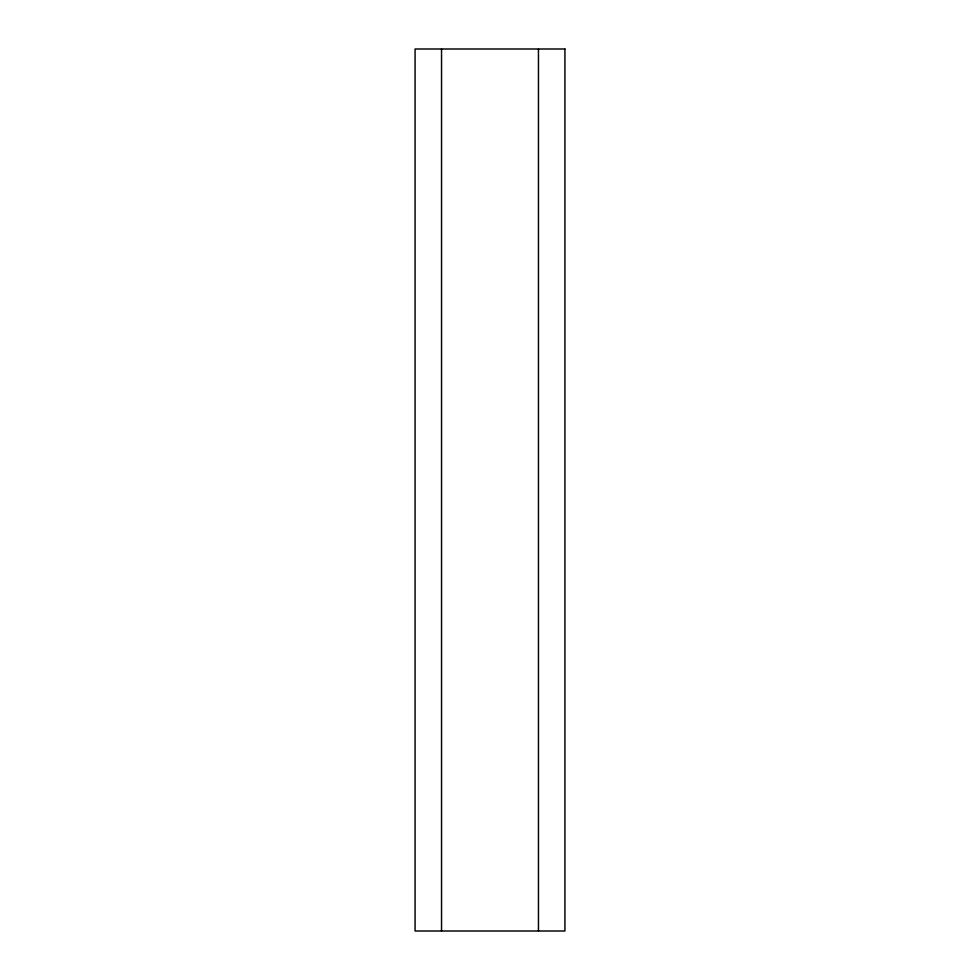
<?xml version="1.0" encoding="UTF-8"?>
<svg xmlns="http://www.w3.org/2000/svg" width="980" height="980" viewBox="0 0 980 980"><rect width="100%" height="100%" fill="white"/><g stroke="black" fill="none" stroke-linecap="round" stroke-linejoin="round"><path stroke-width="1.47" d="M538.461 49L538.461 931M441.539 49L441.539 931M564.921 49L415.079 49L415.079 931L564.921 931L564.921 49"/></g></svg>
